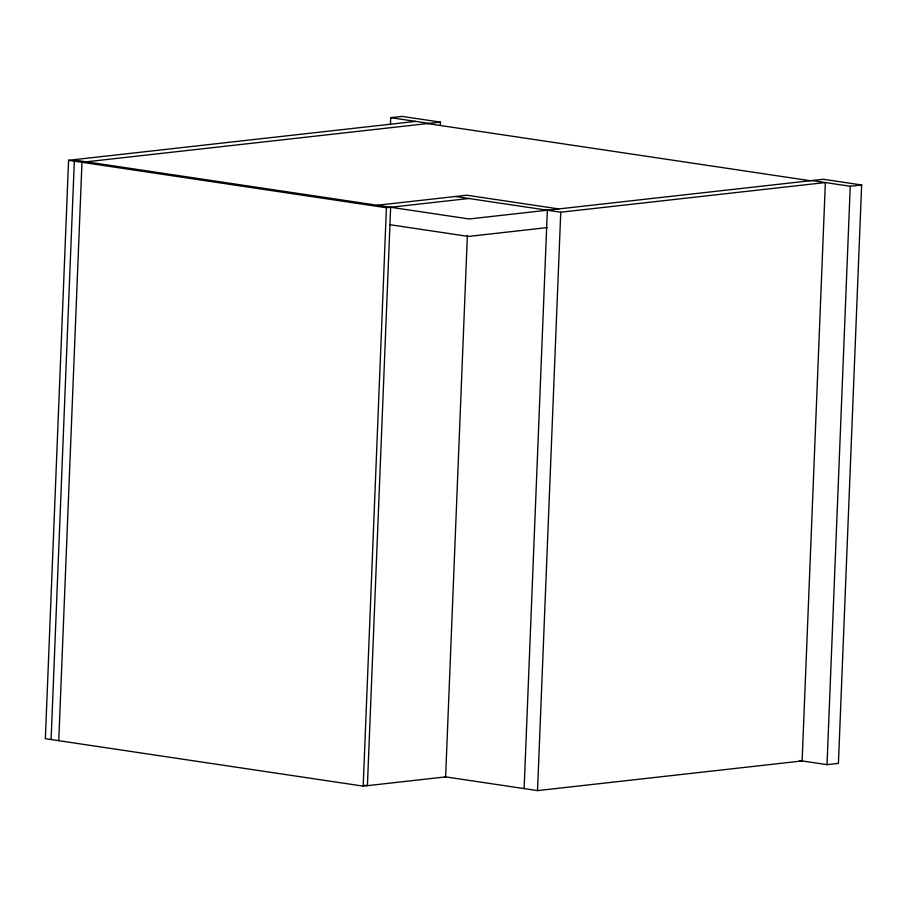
<?xml version="1.0" encoding="UTF-8"?>
<svg xmlns="http://www.w3.org/2000/svg" width="907" height="907" viewBox="0 0 907 907"><rect width="100%" height="100%" fill="white"/><g stroke="black" fill="none" stroke-linecap="round" stroke-linejoin="round"><path stroke-width="1.36" d="M415.621 121.391L68.581 160.29L45.35 738.683L363.185 786.131L445.62 776.891L467.377 235.264M51.098 739.545L74.329 161.151L78.558 160.675L469.146 218.972L823.352 179.269L861.65 184.983L838.419 763.377L827.014 764.658L799.441 760.542M58.751 740.69L81.981 162.296L440.428 122.116L440.314 124.939M363.185 786.131L386.416 207.737L468.851 198.497M390.441 124.747L390.724 117.672L402.13 116.391L440.428 122.116M390.645 207.261L367.414 785.655L364.614 785.235M524.121 788.602L547.352 210.209M537.522 790.609L560.753 212.215L825.359 182.545L802.128 760.95L537.522 790.609L444.759 776.755M827.014 764.658L850.244 186.264L861.65 184.983M377.244 205.254L466.856 195.209L558.757 208.927M547.068 227.612L468.454 236.432L390.18 224.743M390.724 117.672L429.022 123.386M811.946 180.55L850.244 186.264M427.39 123.567L810.325 180.731M455.45 196.49L560.753 212.215M68.581 160.29L386.416 207.737"/></g></svg>
